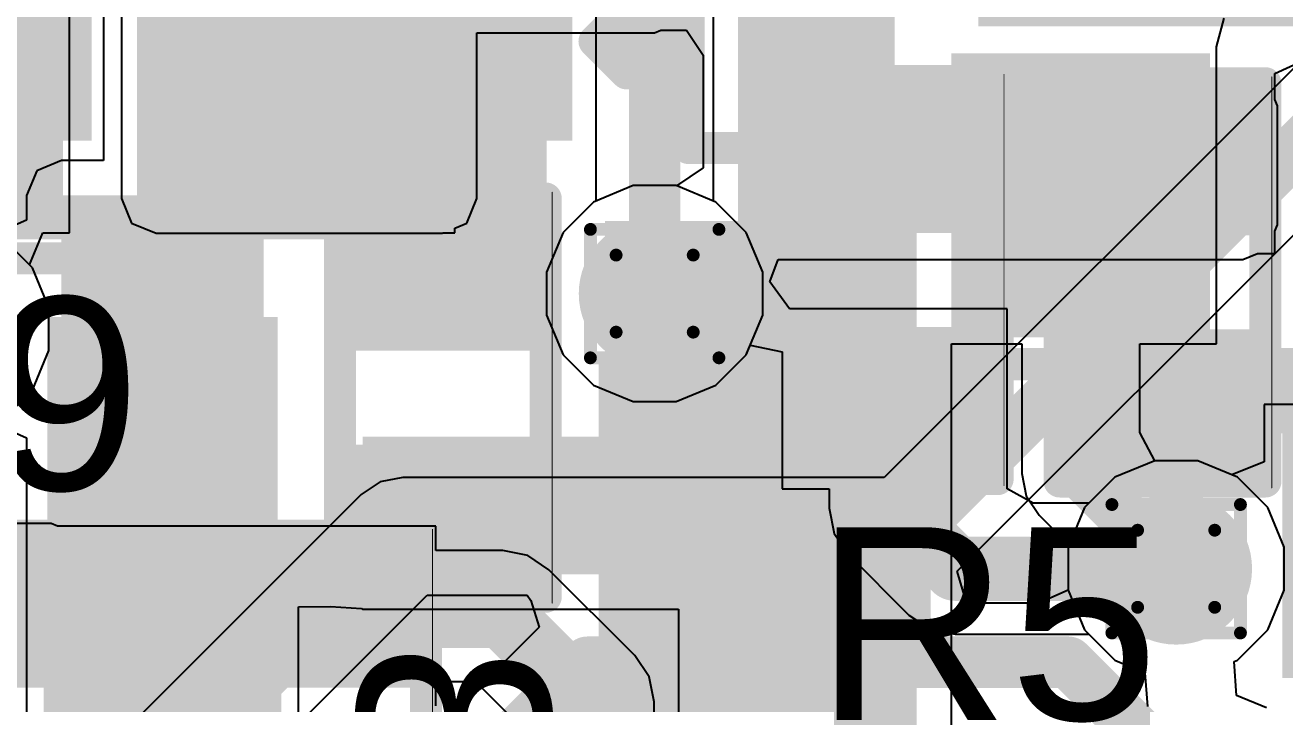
# Model space of a CAD drawing. Header units: inches. Extents: x -22 to 5433, y -13 to 5447.
# Drawn here: x -9.256 to -4.277, y 16.705 to 19.389 of the extents above; entities that cross this region are included whole.
import ezdxf

# ---------------------------------------------------------------- set-up
doc = ezdxf.new("R2010")
doc.units = ezdxf.units.IN
for name, color, linetype in [('Bottom Layer', 5, 'Continuous'), ('Bottom Overlay', 54, 'Continuous'), ('Bottom Paste', 16, 'Continuous'), ('Bottom Solder', 6, 'Continuous'), ('Drill Drawing', 1, 'Continuous'), ('Ground', 16, 'Continuous'), ('Power', 76, 'Continuous'), ('Top Layer', 1, 'Continuous'), ('Top Overlay', 2, 'Continuous'), ('Top Paste', 8, 'Continuous'), ('Top Solder', 216, 'Continuous'), ('Via Holes', 16, 'Continuous')]:
    doc.layers.add(name, color=color, linetype=linetype)
doc.styles.add('Arial', font='', dxfattribs={"height": 0.2})
doc.styles.get('Arial').set_extended_font_data('Arial')

msp = doc.modelspace()

# ---------------------------------------------------------------- hatches: boundary and pattern name
at = {"layer": 'Bottom Layer'}
for points in [[(-9.9144, 19.0343), (-9.0944, 19.0343), (-9.0944, 20.2563), (-9.9144, 20.2563)], [(-9.0944, 19.0343), (-9.9144, 19.0343), (-9.9144, 19.9543), (-9.0944, 19.9543)], [(-8.0144, 18.1575), (-7.1944, 18.1575), (-7.1944, 19.9543), (-8.0144, 19.9543)], [(-7.1944, 19.0343), (-8.0144, 19.0343), (-8.0144, 19.9543), (-7.1944, 19.9543)], [(-5.4934, 19.1763), (-4.6734, 19.1763), (-4.6734, 18.2563), (-5.4934, 18.2563)], [(-9.1125, 16.2398), (-8.3125, 16.2398), (-8.3125, 18.7163), (-9.1125, 18.7163)], [(-7.2869, 18.1575), (-7.9219, 18.1575), (-7.9219, 18.6147), (-7.2869, 18.6147)], [(-6.9632, 17.2808), (-5.8843, 17.2808), (-5.8843, 18.6147), (-6.9632, 18.6147)], [(-6.5358, 15.19), (-5.7319, 15.19), (-5.7319, 18.6147), (-6.5358, 18.6147)], [(-8.3125, 17.2808), (-9.1125, 17.2808), (-9.1125, 18.1808), (-8.3125, 18.1808)], [(-7.9219, 17.2177), (-5.7319, 17.2177), (-5.7319, 17.7621), (-7.9219, 17.7621)], [(-5.7319, 16.8621), (-6.5319, 16.8621), (-6.5319, 17.7621), (-5.7319, 17.7621)], [(-7.2869, 17.2177), (-7.9219, 17.2177), (-7.9219, 17.6749), (-7.2869, 17.6749)]]:
    msp.add_hatch(color=5, dxfattribs=at).paths.add_polyline_path(points)
h = msp.add_hatch(color=5, dxfattribs=at)
edge = h.paths.add_edge_path()
edge.add_arc((-6.7674, 18.3277), 0.3, 0, 360)
h = msp.add_hatch(color=5, dxfattribs=at)
edge = h.paths.add_edge_path()
edge.add_arc((-4.7061, 17.2395), 0.3, 0, 360)
at = {"layer": 'Bottom Overlay'}
for points in [[(-6.9887, 17.7949), (-5.8965, 17.7949), (-5.8965, 18.0997), (-6.9887, 18.0997)], [(-6.9887, 16.8043), (-6.5569, 16.8043), (-6.5569, 17.8203), (-6.9887, 17.8203)], [(-6.9887, 16.5249), (-5.8965, 16.5249), (-5.8965, 16.8297), (-6.9887, 16.8297)]]:
    msp.add_hatch(color=54, dxfattribs=at).paths.add_polyline_path(points)
at = {"layer": 'Bottom Paste'}
for points in [[(-9.0944, 19.0343), (-9.9144, 19.0343), (-9.9144, 19.9543), (-9.0944, 19.9543)], [(-7.1944, 19.0343), (-8.0144, 19.0343), (-8.0144, 19.9543), (-7.1944, 19.9543)], [(-5.4934, 19.1763), (-4.6734, 19.1763), (-4.6734, 18.2563), (-5.4934, 18.2563)], [(-7.2869, 18.1575), (-7.9219, 18.1575), (-7.9219, 18.6147), (-7.2869, 18.6147)], [(-8.3125, 17.2808), (-9.1125, 17.2808), (-9.1125, 18.1808), (-8.3125, 18.1808)], [(-5.7319, 16.8621), (-6.5319, 16.8621), (-6.5319, 17.7621), (-5.7319, 17.7621)], [(-7.2869, 17.2177), (-7.9219, 17.2177), (-7.9219, 17.6749), (-7.2869, 17.6749)]]:
    msp.add_hatch(color=16, dxfattribs=at).paths.add_polyline_path(points)
at = {"layer": 'Bottom Solder'}
for points in [[(-8.9928, 18.9327), (-10.016, 18.9327), (-10.016, 20.0559), (-8.9928, 20.0559)], [(-7.0928, 18.9327), (-8.116, 18.9327), (-8.116, 20.0559), (-7.0928, 20.0559)], [(-5.595, 19.2779), (-4.5718, 19.2779), (-4.5718, 18.1547), (-5.595, 18.1547)], [(-7.2319, 18.1025), (-7.9769, 18.1025), (-7.9769, 18.6697), (-7.2319, 18.6697)], [(-8.2575, 17.2258), (-9.1675, 17.2258), (-9.1675, 18.2358), (-8.2575, 18.2358)], [(-5.6769, 16.8071), (-6.5869, 16.8071), (-6.5869, 17.8171), (-5.6769, 17.8171)], [(-3.3769, 16.8071), (-4.2869, 16.8071), (-4.2869, 17.8171), (-3.3769, 17.8171)], [(-7.2319, 17.1627), (-7.9769, 17.1627), (-7.9769, 17.7299), (-7.2319, 17.7299)], [(-8.335, 16.1799), (-9.09, 16.1799), (-9.09, 16.7571), (-8.335, 16.7571)]]:
    msp.add_hatch(color=6, dxfattribs=at).paths.add_polyline_path(points)
at = {"layer": 'Ground'}
h = msp.add_hatch(color=16, dxfattribs=at)
edge = h.paths.add_edge_path()
edge.add_arc((-6.7674, 18.3277), 0.3, 0, 360)
h = msp.add_hatch(color=16, dxfattribs=at)
edge = h.paths.add_edge_path()
edge.add_arc((-4.7061, 17.2395), 0.3, 0, 360)
at = {"layer": 'Power'}
h = msp.add_hatch(color=76, dxfattribs=at)
edge = h.paths.add_edge_path()
edge.add_arc((-6.7674, 18.3277), 0.3, 0, 360)
h = msp.add_hatch(color=76, dxfattribs=at)
edge = h.paths.add_edge_path()
edge.add_arc((-4.7061, 17.2395), 0.3, 0, 360)
at = {"layer": 'Top Layer'}
for points in [[(-8.7377, 18.7036), (-7.6077, 18.7036), (-7.6077, 20.6172), (-8.7377, 20.6172)], [(-6.4384, 18.5999), (-5.8184, 18.5999), (-5.8184, 20.6172), (-6.4384, 20.6172)], [(-5.4884, 19.3849), (-3.9567, 19.3849), (-3.9567, 20.6172), (-5.4884, 20.6172)], [(-9.9699, 18.6949), (-9.9699, 19.5839), (-9.2079, 19.5839), (-9.2079, 18.6949)], [(-8.4459, 18.6949), (-8.4459, 19.5839), (-7.6839, 19.5839), (-7.6839, 18.6949)], [(-4.4425, 18.5999), (-4.4425, 19.0707), (-6.2558, 19.0707), (-6.2558, 18.5999)], [(-5.5009, 18.6229), (-6.1359, 18.6229), (-6.1359, 19.0801), (-5.5009, 19.0801)], [(-4.4425, 18.6135), (-5.0775, 18.6135), (-5.0775, 19.0707), (-4.4425, 19.0707)], [(-5.5009, 17.6831), (-6.1359, 17.6831), (-6.1359, 18.1403), (-5.5009, 18.1403)], [(-4.4425, 17.6737), (-5.0775, 17.6737), (-5.0775, 18.1309), (-4.4425, 18.1309)], [(-9.1534, 16.8241), (-9.1534, 17.2813), (-13.248, 17.2813), (-13.248, 16.8241)], [(-9.4092, 17.2813), (-8.7742, 17.2813), (-8.7742, 16.8241), (-9.4092, 16.8241)], [(-7.76, 16.8241), (-8.395, 16.8241), (-8.395, 17.2813), (-7.76, 17.2813)]]:
    msp.add_hatch(color=1, dxfattribs=at).paths.add_polyline_path(points)
h = msp.add_hatch(color=1, dxfattribs=at)
edge = h.paths.add_edge_path()
edge.add_arc((-6.7674, 18.3277), 0.3, 0, 360)
h = msp.add_hatch(color=1, dxfattribs=at)
edge = h.paths.add_edge_path()
edge.add_arc((-4.7061, 17.2395), 0.3, 0, 360)
at = {"layer": 'Top Paste'}
for points in [[(-9.9699, 18.6949), (-9.9699, 19.5839), (-9.2079, 19.5839), (-9.2079, 18.6949)], [(-8.4459, 18.6949), (-8.4459, 19.5839), (-7.6839, 19.5839), (-7.6839, 18.6949)], [(-5.5009, 18.6229), (-6.1359, 18.6229), (-6.1359, 19.0801), (-5.5009, 19.0801)], [(-4.4425, 18.6135), (-5.0775, 18.6135), (-5.0775, 19.0707), (-4.4425, 19.0707)], [(-5.5009, 17.6831), (-6.1359, 17.6831), (-6.1359, 18.1403), (-5.5009, 18.1403)], [(-4.4425, 17.6737), (-5.0775, 17.6737), (-5.0775, 18.1309), (-4.4425, 18.1309)], [(-9.4092, 17.2813), (-8.7742, 17.2813), (-8.7742, 16.8241), (-9.4092, 16.8241)], [(-7.76, 16.8241), (-8.395, 16.8241), (-8.395, 17.2813), (-7.76, 17.2813)]]:
    msp.add_hatch(color=8, dxfattribs=at).paths.add_polyline_path(points)
at = {"layer": 'Top Solder'}
for points in [[(-10.0715, 18.5933), (-10.0715, 19.6855), (-9.1063, 19.6855), (-9.1063, 18.5933)], [(-8.5475, 18.5933), (-8.5475, 19.6855), (-7.5823, 19.6855), (-7.5823, 18.5933)], [(-5.4459, 18.5679), (-6.1909, 18.5679), (-6.1909, 19.1351), (-5.4459, 19.1351)], [(-4.3875, 18.5585), (-5.1325, 18.5585), (-5.1325, 19.1257), (-4.3875, 19.1257)], [(-5.4459, 17.6281), (-6.1909, 17.6281), (-6.1909, 18.1953), (-5.4459, 18.1953)], [(-4.3875, 17.6187), (-5.1325, 17.6187), (-5.1325, 18.1859), (-4.3875, 18.1859)], [(-9.4642, 17.3363), (-8.7192, 17.3363), (-8.7192, 16.7691), (-9.4642, 16.7691)], [(-7.705, 16.7691), (-8.45, 16.7691), (-8.45, 17.3363), (-7.705, 17.3363)]]:
    msp.add_hatch(color=216, dxfattribs=at).paths.add_polyline_path(points)
at = {"layer": 'Via Holes'}
h = msp.add_hatch(color=7, dxfattribs=at)
edge = h.paths.add_edge_path()
edge.add_arc((-6.7674, 18.3277), 0.15, 0, 360)
h = msp.add_hatch(color=7, dxfattribs=at)
edge = h.paths.add_edge_path()
edge.add_arc((-4.7061, 17.2395), 0.15, 0, 360)

# ---------------------------------------------------------------- linework, layer by layer
at = {"layer": 'Bottom Layer'}
for p, q in [((-8.9456, 20.0968), (-8.9456, 18.8538)), ((-4.5464, 19.3033), (-4.516, 19.4177)), ((-4.5464, 18.1293), (-4.5464, 19.3033)), ((-4.5464, 19.3033), (-4.5464, 19.3033)), ((-9.1125, 18.8538), (-9.2097, 18.8135)), ((-8.9456, 18.8538), (-9.1125, 18.8538)), ((-9.2097, 18.8135), (-9.25, 18.7163)), ((-9.25, 18.7163), (-9.25, 18.6188)), ((-9.25, 18.6188), (-9.377, 18.5623)), ((-5.5945, 15.19), (-5.5945, 18.1293)), ((-5.5945, 18.1293), (-5.3165, 18.1293)), ((-5.3165, 18.1293), (-5.3165, 17.6168)), ((-4.8503, 17.7782), (-4.8503, 18.1293)), ((-4.8503, 18.1293), (-4.5464, 18.1293)), ((-3.6756, 17.8891), (-4.3589, 17.8891)), ((-4.3589, 17.8891), (-4.3589, 17.6621)), ((-9.377, 17.8135), (-9.25, 17.757)), ((-4.791, 17.6665), (-4.8503, 17.7782)), ((-9.25, 17.757), (-9.25, 16.2398)), ((-4.6211, 17.6665), (-4.791, 17.6665)), ((-4.4859, 17.6105), (-4.6211, 17.6665)), ((-4.3589, 17.6621), (-4.4859, 17.6105)), ((-5.3165, 17.6168), (-5.2988, 17.5276)), ((-5.2988, 17.5276), (-5.2482, 17.452)), ((-5.2482, 17.452), (-5.1294, 17.3332)), ((-5.1294, 17.3332), (-5.1331, 17.3244)), ((-5.1331, 17.3244), (-5.1331, 17.1545)), ((-5.1331, 17.1545), (-5.0681, 16.9976)), ((-8.175, 17.0886), (-8.0489, 17.0907)), ((-8.175, 16.2398), (-8.175, 17.0886)), ((-8.0489, 17.0907), (-7.9256, 17.0818)), ((-7.9256, 17.0818), (-7.9219, 17.0803)), ((-7.9219, 17.0803), (-6.6733, 17.0803)), ((-6.6733, 17.0803), (-6.6733, 16.6721)), ((-5.0681, 16.9976), (-4.948, 16.8775)), ((-4.948, 16.8775), (-4.8295, 16.8284)), ((-4.8295, 16.8284), (-4.8194, 16.6951))]:
    msp.add_line(p, q, dxfattribs=at)
for points in [[(-8.7125, 17.7308, 0.2032, 0.2032, 0), (-8.7125, 20.0968, 0.2032, 0.2032, 0)], [(-5.0834, 17.6168, 0.2032, 0.2032, 0), (-5.0834, 18.7163, 0.2032, 0.2032, 0)], [(-5.0834, 17.6168, 0.2032, 0.2032, 0), (-4.7061, 17.2395, 0.2032, 0.2032, 0)], [(-6.6651, 17.5525, 0.127, 0.127, 0), (-6.1339, 17.0212, 0.127, 0.127, 0)], [(-6.1339, 16.4761, 0.127, 0.127, 0), (-6.1339, 17.0212, 0.127, 0.127, 0)]]:
    msp.add_lwpolyline(points, format="xyseb", dxfattribs=at)
for points in [[(-5.1342, 18.7163, 0.1016, 0.1016, 1), (-5.0326, 18.7163, 0.1016, 0.1016, 1)], [(-8.7633, 17.7308, 0.1016, 0.1016, 1), (-8.6617, 17.7308, 0.1016, 0.1016, 1)], [(-5.1342, 17.6168, 0.1016, 0.1016, 1), (-5.0326, 17.6168, 0.1016, 0.1016, 1)], [(-5.1342, 17.6168, 0.1016, 0.1016, 1), (-5.0326, 17.6168, 0.1016, 0.1016, 1)], [(-6.6969, 17.5525, 0.0635, 0.0635, 1), (-6.6334, 17.5525, 0.0635, 0.0635, 1)], [(-4.7569, 17.2395, 0.1016, 0.1016, 1), (-4.6553, 17.2395, 0.1016, 0.1016, 1)], [(-6.1656, 17.0212, 0.0635, 0.0635, 1), (-6.1021, 17.0212, 0.0635, 0.0635, 1)], [(-6.1656, 17.0212, 0.0635, 0.0635, 1), (-6.1021, 17.0212, 0.0635, 0.0635, 1)]]:
    msp.add_lwpolyline(points, format="xyseb", close=True, dxfattribs=at)
at = {"layer": 'Bottom Overlay'}
for points in [[(-6.6328, 18.9035, 0.127, 0.127, 0), (-6.6328, 20.3005, 0.127, 0.127, 0)], [(-7.005, 19.3259, 0.127, 0.127, 0), (-6.878, 19.4529, 0.127, 0.127, 0)], [(-6.878, 19.1989, 0.127, 0.127, 0), (-6.878, 19.4529, 0.127, 0.127, 0)], [(-7.005, 19.3259, 0.127, 0.127, 0), (-6.878, 19.1989, 0.127, 0.127, 0)], [(-6.6328, 18.9035, 0.127, 0.127, 0), (-5.6422, 18.9035, 0.127, 0.127, 0)], [(-4.5246, 18.9035, 0.127, 0.127, 0), (-3.534, 18.9035, 0.127, 0.127, 0)], [(-8.0108, 18.7036, 0.127, 0.127, 0), (-7.198, 18.7036, 0.127, 0.127, 0)], [(-8.0108, 17.1288, 0.127, 0.127, 0), (-8.0108, 18.7036, 0.127, 0.127, 0)], [(-7.198, 17.1288, 0.127, 0.127, 0), (-7.198, 18.7036, 0.127, 0.127, 0)], [(-7.1726, 17.1034, 0.00323, 0.00323, 0), (-7.1726, 18.729, 0.00323, 0.00323, 0)], [(-10.7769, 18.4674, 0.127, 0.127, 0), (-8.9227, 18.4674, 0.127, 0.127, 0)], [(-8.9227, 18.2896, 0.127, 0.127, 0), (-8.9227, 18.4674, 0.127, 0.127, 0)], [(-5.8963, 18.0487, 0.127, 0.127, 0), (-4.0421, 18.0487, 0.127, 0.127, 0)], [(-8.9227, 16.9942, 0.127, 0.127, 0), (-8.9227, 17.172, 0.127, 0.127, 0)], [(-8.0108, 17.1288, 0.127, 0.127, 0), (-7.198, 17.1288, 0.127, 0.127, 0)], [(-10.7769, 16.9942, 0.127, 0.127, 0), (-8.9227, 16.9942, 0.127, 0.127, 0)], [(-9.1189, 16.278, 0.127, 0.127, 0), (-9.1189, 16.786, 0.127, 0.127, 0)], [(-9.1189, 16.786, 0.127, 0.127, 0), (-8.3061, 16.786, 0.127, 0.127, 0)], [(-8.3061, 16.278, 0.127, 0.127, 0), (-8.3061, 16.786, 0.127, 0.127, 0)]]:
    msp.add_lwpolyline(points, format="xyseb", dxfattribs=at)
for points in [[(-6.9098, 19.4529, 0.0635, 0.0635, 1), (-6.8463, 19.4529, 0.0635, 0.0635, 1)], [(-6.9098, 19.4529, 0.0635, 0.0635, 1), (-6.8463, 19.4529, 0.0635, 0.0635, 1)], [(-7.0368, 19.3259, 0.0635, 0.0635, 1), (-6.9733, 19.3259, 0.0635, 0.0635, 1)], [(-7.0368, 19.3259, 0.0635, 0.0635, 1), (-6.9733, 19.3259, 0.0635, 0.0635, 1)], [(-6.9098, 19.1989, 0.0635, 0.0635, 1), (-6.8463, 19.1989, 0.0635, 0.0635, 1)], [(-6.9098, 19.1989, 0.0635, 0.0635, 1), (-6.8463, 19.1989, 0.0635, 0.0635, 1)], [(-6.6646, 18.9035, 0.0635, 0.0635, 1), (-6.6011, 18.9035, 0.0635, 0.0635, 1)], [(-6.6646, 18.9035, 0.0635, 0.0635, 1), (-6.6011, 18.9035, 0.0635, 0.0635, 1)], [(-5.674, 18.9035, 0.0635, 0.0635, 1), (-5.6105, 18.9035, 0.0635, 0.0635, 1)], [(-4.5564, 18.9035, 0.0635, 0.0635, 1), (-4.4929, 18.9035, 0.0635, 0.0635, 1)], [(-8.0426, 18.7036, 0.0635, 0.0635, 1), (-7.9791, 18.7036, 0.0635, 0.0635, 1)], [(-8.0426, 18.7036, 0.0635, 0.0635, 1), (-7.9791, 18.7036, 0.0635, 0.0635, 1)], [(-7.2298, 18.7036, 0.0635, 0.0635, 1), (-7.1663, 18.7036, 0.0635, 0.0635, 1)], [(-7.2298, 18.7036, 0.0635, 0.0635, 1), (-7.1663, 18.7036, 0.0635, 0.0635, 1)], [(-7.1734, 18.729, 0.00161, 0.00161, 1), (-7.1718, 18.729, 0.00161, 0.00161, 1)], [(-8.9544, 18.4674, 0.0635, 0.0635, 1), (-8.8909, 18.4674, 0.0635, 0.0635, 1)], [(-8.9544, 18.4674, 0.0635, 0.0635, 1), (-8.8909, 18.4674, 0.0635, 0.0635, 1)], [(-8.9544, 18.2896, 0.0635, 0.0635, 1), (-8.8909, 18.2896, 0.0635, 0.0635, 1)], [(-5.9281, 18.0487, 0.0635, 0.0635, 1), (-5.8646, 18.0487, 0.0635, 0.0635, 1)], [(-8.9544, 17.172, 0.0635, 0.0635, 1), (-8.8909, 17.172, 0.0635, 0.0635, 1)], [(-8.0426, 17.1288, 0.0635, 0.0635, 1), (-7.9791, 17.1288, 0.0635, 0.0635, 1)], [(-8.0426, 17.1288, 0.0635, 0.0635, 1), (-7.9791, 17.1288, 0.0635, 0.0635, 1)], [(-7.2298, 17.1288, 0.0635, 0.0635, 1), (-7.1663, 17.1288, 0.0635, 0.0635, 1)], [(-7.2298, 17.1288, 0.0635, 0.0635, 1), (-7.1663, 17.1288, 0.0635, 0.0635, 1)], [(-7.1734, 17.1034, 0.00161, 0.00161, 1), (-7.1718, 17.1034, 0.00161, 0.00161, 1)], [(-8.9544, 16.9942, 0.0635, 0.0635, 1), (-8.8909, 16.9942, 0.0635, 0.0635, 1)], [(-8.9544, 16.9942, 0.0635, 0.0635, 1), (-8.8909, 16.9942, 0.0635, 0.0635, 1)], [(-9.1506, 16.786, 0.0635, 0.0635, 1), (-9.0871, 16.786, 0.0635, 0.0635, 1)], [(-9.1506, 16.786, 0.0635, 0.0635, 1), (-9.0871, 16.786, 0.0635, 0.0635, 1)], [(-8.3378, 16.786, 0.0635, 0.0635, 1), (-8.2743, 16.786, 0.0635, 0.0635, 1)], [(-8.3378, 16.786, 0.0635, 0.0635, 1), (-8.2743, 16.786, 0.0635, 0.0635, 1)]]:
    msp.add_lwpolyline(points, format="xyseb", close=True, dxfattribs=at)
at = {"layer": 'Drill Drawing'}
for points in [[(-7.0214, 18.5817, 0.0508, 0.0508, 0), (-6.5134, 18.5817, 0.0508, 0.0508, 0)], [(-7.0214, 18.0737, 0.0508, 0.0508, 0), (-7.0214, 18.5817, 0.0508, 0.0508, 0)], [(-6.5134, 18.0737, 0.0508, 0.0508, 0), (-6.5134, 18.5817, 0.0508, 0.0508, 0)], [(-6.9198, 18.4801, 0.0508, 0.0508, 0), (-6.615, 18.4801, 0.0508, 0.0508, 0)], [(-6.9198, 18.1753, 0.0508, 0.0508, 0), (-6.9198, 18.4801, 0.0508, 0.0508, 0)], [(-6.615, 18.1753, 0.0508, 0.0508, 0), (-6.615, 18.4801, 0.0508, 0.0508, 0)], [(-6.9198, 18.1753, 0.0508, 0.0508, 0), (-6.615, 18.1753, 0.0508, 0.0508, 0)], [(-7.0214, 18.0737, 0.0508, 0.0508, 0), (-6.5134, 18.0737, 0.0508, 0.0508, 0)], [(-4.9601, 17.4935, 0.0508, 0.0508, 0), (-4.4521, 17.4935, 0.0508, 0.0508, 0)], [(-4.9601, 16.9855, 0.0508, 0.0508, 0), (-4.9601, 17.4935, 0.0508, 0.0508, 0)], [(-4.4521, 16.9855, 0.0508, 0.0508, 0), (-4.4521, 17.4935, 0.0508, 0.0508, 0)], [(-4.8585, 17.3919, 0.0508, 0.0508, 0), (-4.5537, 17.3919, 0.0508, 0.0508, 0)], [(-4.8585, 17.0871, 0.0508, 0.0508, 0), (-4.8585, 17.3919, 0.0508, 0.0508, 0)], [(-4.5537, 17.0871, 0.0508, 0.0508, 0), (-4.5537, 17.3919, 0.0508, 0.0508, 0)], [(-4.8585, 17.0871, 0.0508, 0.0508, 0), (-4.5537, 17.0871, 0.0508, 0.0508, 0)], [(-4.9601, 16.9855, 0.0508, 0.0508, 0), (-4.4521, 16.9855, 0.0508, 0.0508, 0)]]:
    msp.add_lwpolyline(points, format="xyseb", dxfattribs=at)
for points in [[(-7.0341, 18.5817, 0.0254, 0.0254, 1), (-7.0087, 18.5817, 0.0254, 0.0254, 1)], [(-7.0341, 18.5817, 0.0254, 0.0254, 1), (-7.0087, 18.5817, 0.0254, 0.0254, 1)], [(-6.5261, 18.5817, 0.0254, 0.0254, 1), (-6.5007, 18.5817, 0.0254, 0.0254, 1)], [(-6.5261, 18.5817, 0.0254, 0.0254, 1), (-6.5007, 18.5817, 0.0254, 0.0254, 1)], [(-6.9325, 18.4801, 0.0254, 0.0254, 1), (-6.9071, 18.4801, 0.0254, 0.0254, 1)], [(-6.9325, 18.4801, 0.0254, 0.0254, 1), (-6.9071, 18.4801, 0.0254, 0.0254, 1)], [(-6.6277, 18.4801, 0.0254, 0.0254, 1), (-6.6023, 18.4801, 0.0254, 0.0254, 1)], [(-6.6277, 18.4801, 0.0254, 0.0254, 1), (-6.6023, 18.4801, 0.0254, 0.0254, 1)], [(-6.9325, 18.1753, 0.0254, 0.0254, 1), (-6.9071, 18.1753, 0.0254, 0.0254, 1)], [(-6.9325, 18.1753, 0.0254, 0.0254, 1), (-6.9071, 18.1753, 0.0254, 0.0254, 1)], [(-6.6277, 18.1753, 0.0254, 0.0254, 1), (-6.6023, 18.1753, 0.0254, 0.0254, 1)], [(-6.6277, 18.1753, 0.0254, 0.0254, 1), (-6.6023, 18.1753, 0.0254, 0.0254, 1)], [(-7.0341, 18.0737, 0.0254, 0.0254, 1), (-7.0087, 18.0737, 0.0254, 0.0254, 1)], [(-7.0341, 18.0737, 0.0254, 0.0254, 1), (-7.0087, 18.0737, 0.0254, 0.0254, 1)], [(-6.5261, 18.0737, 0.0254, 0.0254, 1), (-6.5007, 18.0737, 0.0254, 0.0254, 1)], [(-6.5261, 18.0737, 0.0254, 0.0254, 1), (-6.5007, 18.0737, 0.0254, 0.0254, 1)], [(-4.9728, 17.4935, 0.0254, 0.0254, 1), (-4.9474, 17.4935, 0.0254, 0.0254, 1)], [(-4.9728, 17.4935, 0.0254, 0.0254, 1), (-4.9474, 17.4935, 0.0254, 0.0254, 1)], [(-4.4648, 17.4935, 0.0254, 0.0254, 1), (-4.4394, 17.4935, 0.0254, 0.0254, 1)], [(-4.4648, 17.4935, 0.0254, 0.0254, 1), (-4.4394, 17.4935, 0.0254, 0.0254, 1)], [(-4.8712, 17.3919, 0.0254, 0.0254, 1), (-4.8458, 17.3919, 0.0254, 0.0254, 1)], [(-4.8712, 17.3919, 0.0254, 0.0254, 1), (-4.8458, 17.3919, 0.0254, 0.0254, 1)], [(-4.5664, 17.3919, 0.0254, 0.0254, 1), (-4.541, 17.3919, 0.0254, 0.0254, 1)], [(-4.5664, 17.3919, 0.0254, 0.0254, 1), (-4.541, 17.3919, 0.0254, 0.0254, 1)], [(-4.8712, 17.0871, 0.0254, 0.0254, 1), (-4.8458, 17.0871, 0.0254, 0.0254, 1)], [(-4.8712, 17.0871, 0.0254, 0.0254, 1), (-4.8458, 17.0871, 0.0254, 0.0254, 1)], [(-4.5664, 17.0871, 0.0254, 0.0254, 1), (-4.541, 17.0871, 0.0254, 0.0254, 1)], [(-4.5664, 17.0871, 0.0254, 0.0254, 1), (-4.541, 17.0871, 0.0254, 0.0254, 1)], [(-4.9728, 16.9855, 0.0254, 0.0254, 1), (-4.9474, 16.9855, 0.0254, 0.0254, 1)], [(-4.9728, 16.9855, 0.0254, 0.0254, 1), (-4.9474, 16.9855, 0.0254, 0.0254, 1)], [(-4.4648, 16.9855, 0.0254, 0.0254, 1), (-4.4394, 16.9855, 0.0254, 0.0254, 1)], [(-4.4648, 16.9855, 0.0254, 0.0254, 1), (-4.4394, 16.9855, 0.0254, 0.0254, 1)]]:
    msp.add_lwpolyline(points, format="xyseb", close=True, dxfattribs=at)
at = {"layer": 'Ground'}
for p, q in [((-7.0005, 23.316), (-7.0005, 18.6933)), ((-6.5344, 18.6933), (-6.5344, 23.1469)), ((-3.6825, 19.7793), (-5.8607, 17.601)), ((-5.5723, 17.2302), (-3.4211, 19.3814)), ((-7.0093, 18.6897), (-7.1294, 18.5696)), ((-7.0005, 18.6933), (-7.0093, 18.6897)), ((-6.5256, 18.6897), (-6.5344, 18.6933)), ((-6.4054, 18.5696), (-6.5256, 18.6897)), ((-9.2269, 18.4297), (-9.347, 18.5499)), ((-7.1294, 18.5696), (-7.1944, 18.4126)), ((-6.3404, 18.4126), (-6.4054, 18.5696)), ((-9.1619, 18.2728), (-9.2269, 18.4297)), ((-7.1944, 18.4126), (-7.1944, 18.2427)), ((-6.3404, 18.2427), (-6.3404, 18.4126)), ((-9.1619, 18.1029), (-9.1619, 18.2728)), ((-7.1944, 18.2427), (-7.1294, 18.0858)), ((-6.4054, 18.0858), (-6.3404, 18.2427)), ((-9.2269, 17.946), (-9.1619, 18.1029)), ((-7.1294, 18.0858), (-7.0093, 17.9657)), ((-6.5256, 17.9657), (-6.4054, 18.0858)), ((-9.347, 17.8259), (-9.2269, 17.946)), ((-7.0093, 17.9657), (-6.8524, 17.9007)), ((-6.6825, 17.9007), (-6.5256, 17.9657)), ((-6.8524, 17.9007), (-6.6825, 17.9007)), ((-4.791, 17.6665), (-4.948, 17.6015)), ((-4.6211, 17.6665), (-4.791, 17.6665)), ((-4.4642, 17.6015), (-4.6211, 17.6665)), ((-7.8524, 17.5833), (-7.928, 17.5328)), ((-7.7632, 17.601), (-7.8524, 17.5833)), ((-5.8607, 17.601), (-7.7632, 17.601)), ((-4.948, 17.6015), (-5.0681, 17.4813)), ((-4.3441, 17.4813), (-4.4642, 17.6015)), ((-7.928, 17.5328), (-9.877, 15.5838)), ((-5.0681, 17.4813), (-5.1331, 17.3244)), ((-4.2791, 17.3244), (-4.3441, 17.4813)), ((-5.1331, 17.3244), (-5.1331, 17.1545)), ((-4.2791, 17.1545), (-4.2791, 17.3244)), ((-5.5403, 17.1237), (-5.5723, 17.2302)), ((-9.5474, 15.2542), (-7.6667, 17.1349)), ((-7.6667, 17.1349), (-7.2718, 17.1349)), ((-7.2718, 17.1349), (-7.2565, 17.1144)), ((-5.1331, 17.1545), (-5.2493, 17.1032)), ((-4.3441, 16.9976), (-4.2791, 17.1545)), ((-7.2565, 17.1144), (-7.2245, 17.0079)), ((-5.5251, 17.1032), (-5.5403, 17.1237)), ((-5.2493, 17.1032), (-5.5251, 17.1032)), ((-7.2245, 17.0079), (-9.0198, 15.2126)), ((-4.4642, 16.8775), (-4.3441, 16.9976)), ((-4.4772, 16.8721), (-4.4642, 16.8775)), ((-4.4671, 16.7388), (-4.4772, 16.8721)), ((-4.3486, 16.6898), (-4.4671, 16.7388))]:
    msp.add_line(p, q, dxfattribs=at)
for points in [[(-6.7674, 18.693, 0.2032, 0.2032, 0), (-6.7674, 23.4125, 0.2032, 0.2032, 0)], [(-5.7642, 17.368, 0.2032, 0.2032, 0), (-3.5177, 19.6145, 0.2032, 0.2032, 0)], [(-6.7674, 18.3277, 0.2032, 0.2032, 0), (-6.7674, 18.693, 0.2032, 0.2032, 0)], [(-9.9707, 15.1604, 0.2032, 0.2032, 0), (-7.7632, 17.368, 0.2032, 0.2032, 0)], [(-7.7632, 17.368, 0.2032, 0.2032, 0), (-5.7642, 17.368, 0.2032, 0.2032, 0)], [(-8.855, 15.0478, 0.2032, 0.2032, 0), (-7.0326, 16.8701, 0.2032, 0.2032, 0)], [(-7.0326, 16.8701, 0.2032, 0.2032, 0), (-5.1328, 16.8701, 0.2032, 0.2032, 0)], [(-5.1328, 16.8701, 0.2032, 0.2032, 0), (-4.5905, 16.3278, 0.2032, 0.2032, 0)]]:
    msp.add_lwpolyline(points, format="xyseb", dxfattribs=at)
for points in [[(-6.8182, 18.693, 0.1016, 0.1016, 1), (-6.7166, 18.693, 0.1016, 0.1016, 1)], [(-6.8182, 18.693, 0.1016, 0.1016, 1), (-6.7166, 18.693, 0.1016, 0.1016, 1)], [(-6.8182, 18.3277, 0.1016, 0.1016, 1), (-6.7166, 18.3277, 0.1016, 0.1016, 1)], [(-7.814, 17.368, 0.1016, 0.1016, 1), (-7.7124, 17.368, 0.1016, 0.1016, 1)], [(-7.814, 17.368, 0.1016, 0.1016, 1), (-7.7124, 17.368, 0.1016, 0.1016, 1)], [(-5.815, 17.368, 0.1016, 0.1016, 1), (-5.7134, 17.368, 0.1016, 0.1016, 1)], [(-5.815, 17.368, 0.1016, 0.1016, 1), (-5.7134, 17.368, 0.1016, 0.1016, 1)], [(-7.0834, 16.8701, 0.1016, 0.1016, 1), (-6.9818, 16.8701, 0.1016, 0.1016, 1)], [(-7.0834, 16.8701, 0.1016, 0.1016, 1), (-6.9818, 16.8701, 0.1016, 0.1016, 1)], [(-5.1836, 16.8701, 0.1016, 0.1016, 1), (-5.082, 16.8701, 0.1016, 0.1016, 1)], [(-5.1836, 16.8701, 0.1016, 0.1016, 1), (-5.082, 16.8701, 0.1016, 0.1016, 1)]]:
    msp.add_lwpolyline(points, format="xyseb", close=True, dxfattribs=at)
at = {"layer": 'Power'}
for p, q in [((-6.8524, 18.7547), (-7.0093, 18.6897)), ((-6.6825, 18.7547), (-6.8524, 18.7547)), ((-6.5256, 18.6897), (-6.6825, 18.7547)), ((-7.0093, 18.6897), (-7.1294, 18.5696)), ((-6.4054, 18.5696), (-6.5256, 18.6897)), ((-7.1294, 18.5696), (-7.1944, 18.4126)), ((-6.3404, 18.4126), (-6.4054, 18.5696)), ((-7.1944, 18.4126), (-7.1944, 18.2427)), ((-6.3404, 18.2427), (-6.3404, 18.4126)), ((-7.1944, 18.2427), (-7.1294, 18.0858)), ((-6.4054, 18.0858), (-6.3404, 18.2427)), ((-7.1294, 18.0858), (-7.0093, 17.9657)), ((-6.5256, 17.9657), (-6.4054, 18.0858)), ((-7.0093, 17.9657), (-6.8524, 17.9007)), ((-6.6825, 17.9007), (-6.5256, 17.9657)), ((-6.8524, 17.9007), (-6.6825, 17.9007)), ((-4.791, 17.6665), (-4.948, 17.6015)), ((-4.6211, 17.6665), (-4.791, 17.6665)), ((-4.4642, 17.6015), (-4.6211, 17.6665)), ((-4.948, 17.6015), (-5.0681, 17.4813)), ((-4.3441, 17.4813), (-4.4642, 17.6015)), ((-5.0681, 17.4813), (-5.1331, 17.3244)), ((-4.2791, 17.3244), (-4.3441, 17.4813)), ((-5.1331, 17.3244), (-5.1331, 17.1545)), ((-4.2791, 17.1545), (-4.2791, 17.3244)), ((-5.1331, 17.1545), (-5.0681, 16.9976)), ((-4.3441, 16.9976), (-4.2791, 17.1545)), ((-5.0681, 16.9976), (-4.948, 16.8775)), ((-4.4642, 16.8775), (-4.3441, 16.9976)), ((-4.948, 16.8775), (-4.8295, 16.8284)), ((-4.8295, 16.8284), (-4.8194, 16.6951)), ((-4.4772, 16.8721), (-4.4642, 16.8775)), ((-4.4671, 16.7388), (-4.4772, 16.8721)), ((-4.3486, 16.6898), (-4.4671, 16.7388))]:
    msp.add_line(p, q, dxfattribs=at)
at = {"layer": 'Top Layer'}
for p, q in [((-9.0809, 18.5679), (-9.0809, 19.7109)), ((-8.8752, 19.4972), (-8.8752, 18.7036)), ((-6.7684, 19.3597), (-6.7432, 19.3702)), ((-6.7432, 19.3702), (-6.6414, 19.3702)), ((-6.6414, 19.3702), (-6.5759, 19.2704)), ((-7.4702, 18.7036), (-7.4702, 19.3597)), ((-7.4702, 19.3597), (-6.7684, 19.3597)), ((-6.5759, 19.2704), (-6.5759, 18.8248)), ((-4.3155, 19.1977), (-4.2091, 19.2474)), ((-4.3155, 19.096), (-4.3155, 19.1977)), ((-4.305, 19.0707), (-4.3155, 19.096)), ((-4.305, 18.5999), (-4.305, 19.0707)), ((-6.5759, 18.8248), (-6.6815, 18.7543)), ((-6.8524, 18.7547), (-7.0093, 18.6897)), ((-6.6825, 18.7547), (-6.8524, 18.7547)), ((-6.6815, 18.7543), (-6.6825, 18.7547)), ((-8.8752, 18.7036), (-8.8349, 18.6064)), ((-7.5105, 18.6064), (-7.4702, 18.7036)), ((-7.0093, 18.6897), (-7.1294, 18.5696)), ((-8.8349, 18.6064), (-8.7377, 18.5662)), ((-7.5569, 18.5872), (-7.5105, 18.6064)), ((-7.5569, 18.5679), (-7.5569, 18.5872)), ((-4.3155, 18.5746), (-4.305, 18.5999)), ((-4.3155, 18.4865), (-4.3155, 18.5746)), ((-9.2381, 18.4409), (-9.1855, 18.5679)), ((-9.1855, 18.5679), (-9.0809, 18.5679)), ((-8.7377, 18.5662), (-7.6077, 18.5662)), ((-7.6077, 18.5662), (-7.6034, 18.5679)), ((-7.6034, 18.5679), (-7.5569, 18.5679)), ((-7.1294, 18.5696), (-7.1944, 18.4126)), ((-4.4425, 18.4624), (-4.3844, 18.4865)), ((-4.3844, 18.4865), (-4.3155, 18.4865)), ((-9.2269, 18.4297), (-9.2381, 18.4409)), ((-9.1619, 18.2728), (-9.2269, 18.4297)), ((-6.3126, 18.3737), (-6.2791, 18.4624)), ((-6.2791, 18.4624), (-4.4425, 18.4624)), ((-7.1944, 18.4126), (-7.1944, 18.2427)), ((-6.2341, 18.2673), (-6.3126, 18.3737)), ((-9.1619, 18.1029), (-9.1619, 18.2728)), ((-7.1944, 18.2427), (-7.1294, 18.0858)), ((-5.3739, 18.2673), (-6.2341, 18.2673)), ((-5.3739, 17.5561), (-5.3739, 18.2673)), ((-6.4054, 18.0858), (-6.3899, 18.1232)), ((-6.3899, 18.1232), (-6.2629, 18.098)), ((-9.2269, 17.946), (-9.1619, 18.1029)), ((-7.1294, 18.0858), (-7.0093, 17.9657)), ((-6.5256, 17.9657), (-6.4054, 18.0858)), ((-6.2629, 18.098), (-6.2629, 17.5561)), ((-9.347, 17.8259), (-9.2269, 17.946)), ((-7.0093, 17.9657), (-6.8524, 17.9007)), ((-6.6825, 17.9007), (-6.5256, 17.9657)), ((-6.8524, 17.9007), (-6.6825, 17.9007)), ((-4.791, 17.6665), (-4.948, 17.6015)), ((-4.6211, 17.6665), (-4.791, 17.6665)), ((-4.4642, 17.6015), (-4.6211, 17.6665)), ((-4.948, 17.6015), (-5.051, 17.4985)), ((-4.3441, 17.4813), (-4.4642, 17.6015)), ((-6.2629, 17.5561), (-6.0774, 17.5561)), ((-6.0774, 17.5561), (-6.0774, 17.4785)), ((-5.2708, 17.4985), (-5.3739, 17.5561)), ((-6.0774, 17.4785), (-6.0577, 17.3794)), ((-5.051, 17.4985), (-5.2708, 17.4985)), ((-4.2791, 17.3244), (-4.3441, 17.4813)), ((-9.1534, 17.4188), (-12.8144, 17.4188)), ((-9.1282, 17.4083), (-9.1534, 17.4188)), ((-8.649, 17.4083), (-9.1282, 17.4083)), ((-8.6472, 17.4083), (-8.649, 17.4083)), ((-8.522, 17.4083), (-8.6472, 17.4083)), ((-8.5202, 17.4083), (-8.522, 17.4083)), ((-7.633, 17.4083), (-8.5202, 17.4083)), ((-7.633, 17.3117), (-7.633, 17.4083)), ((-6.0577, 17.3794), (-6.0016, 17.2954)), ((-7.3682, 17.3117), (-7.633, 17.3117)), ((-7.2691, 17.292), (-7.3682, 17.3117)), ((-7.1851, 17.2358), (-7.2691, 17.292)), ((-6.0016, 17.2954), (-5.7626, 17.0564)), ((-4.2791, 17.1545), (-4.2791, 17.3244)), ((-6.8459, 16.8966), (-7.1851, 17.2358)), ((-4.3441, 16.9976), (-4.2791, 17.1545)), ((-5.7626, 17.0564), (-5.6785, 17.0002)), ((-5.6785, 17.0002), (-5.5794, 16.9805)), ((-5.5794, 16.9805), (-5.051, 16.9805)), ((-5.051, 16.9805), (-4.948, 16.8775)), ((-4.4642, 16.8775), (-4.3441, 16.9976)), ((-6.7898, 16.8126), (-6.8459, 16.8966)), ((-4.948, 16.8775), (-4.8295, 16.8284)), ((-4.8295, 16.8284), (-4.8194, 16.6951)), ((-4.4772, 16.8721), (-4.4642, 16.8775)), ((-4.4671, 16.7388), (-4.4772, 16.8721)), ((-7.633, 16.6971), (-7.633, 16.7937)), ((-7.633, 16.7937), (-7.4755, 16.7937)), ((-7.4755, 16.7937), (-7.288, 16.6062)), ((-6.77, 16.7135), (-6.7898, 16.8126)), ((-4.3486, 16.6898), (-4.4671, 16.7388)), ((-6.77, 16.5747), (-6.77, 16.7135))]:
    msp.add_line(p, q, dxfattribs=at)
for points in [[(-5.8184, 17.4785, 0.254, 0.254, 0), (-5.8184, 17.9117, 0.254, 0.254, 0)], [(-4.76, 17.9023, 0.254, 0.254, 0), (-4.1473, 17.9023, 0.254, 0.254, 0)], [(-5.8184, 17.4785, 0.254, 0.254, 0), (-5.5794, 17.2395, 0.254, 0.254, 0)], [(-5.5794, 17.2395, 0.254, 0.254, 0), (-4.7061, 17.2395, 0.254, 0.254, 0)], [(-8.0775, 17.0527, 0.254, 0.254, 0), (-7.3682, 17.0527, 0.254, 0.254, 0)], [(-7.3682, 17.0527, 0.254, 0.254, 0), (-7.029, 16.7135, 0.254, 0.254, 0)], [(-7.029, 16.2586, 0.254, 0.254, 0), (-7.029, 16.7135, 0.254, 0.254, 0)]]:
    msp.add_lwpolyline(points, format="xyseb", dxfattribs=at)
for points in [[(-5.8819, 17.9117, 0.127, 0.127, 1), (-5.7549, 17.9117, 0.127, 0.127, 1)], [(-4.8235, 17.9023, 0.127, 0.127, 1), (-4.6965, 17.9023, 0.127, 0.127, 1)], [(-5.8819, 17.4785, 0.127, 0.127, 1), (-5.7549, 17.4785, 0.127, 0.127, 1)], [(-5.8819, 17.4785, 0.127, 0.127, 1), (-5.7549, 17.4785, 0.127, 0.127, 1)], [(-5.6429, 17.2395, 0.127, 0.127, 1), (-5.5159, 17.2395, 0.127, 0.127, 1)], [(-5.6429, 17.2395, 0.127, 0.127, 1), (-5.5159, 17.2395, 0.127, 0.127, 1)], [(-4.7696, 17.2395, 0.127, 0.127, 1), (-4.6426, 17.2395, 0.127, 0.127, 1)], [(-8.141, 17.0527, 0.127, 0.127, 1), (-8.014, 17.0527, 0.127, 0.127, 1)], [(-7.4317, 17.0527, 0.127, 0.127, 1), (-7.3047, 17.0527, 0.127, 0.127, 1)], [(-7.4317, 17.0527, 0.127, 0.127, 1), (-7.3047, 17.0527, 0.127, 0.127, 1)], [(-7.0925, 16.7135, 0.127, 0.127, 1), (-6.9655, 16.7135, 0.127, 0.127, 1)], [(-7.0925, 16.7135, 0.127, 0.127, 1), (-6.9655, 16.7135, 0.127, 0.127, 1)]]:
    msp.add_lwpolyline(points, format="xyseb", close=True, dxfattribs=at)
at = {"layer": 'Top Overlay'}
for points in [[(-7.6077, 18.606, 0.127, 0.127, 0), (-7.6077, 19.6728, 0.127, 0.127, 0)], [(-6.2248, 19.169, 0.127, 0.127, 0), (-5.412, 19.169, 0.127, 0.127, 0)], [(-6.2248, 17.5942, 0.127, 0.127, 0), (-6.2248, 19.169, 0.127, 0.127, 0)], [(-5.412, 17.5942, 0.127, 0.127, 0), (-5.412, 19.169, 0.127, 0.127, 0)], [(-5.1664, 19.1596, 0.127, 0.127, 0), (-4.3536, 19.1596, 0.127, 0.127, 0)], [(-5.1664, 17.5848, 0.127, 0.127, 0), (-5.1664, 19.1596, 0.127, 0.127, 0)], [(-4.3536, 17.5848, 0.127, 0.127, 0), (-4.3536, 19.1596, 0.127, 0.127, 0)], [(-5.3866, 17.5688, 0.00323, 0.00323, 0), (-5.3866, 19.1944, 0.00323, 0.00323, 0)], [(-4.3282, 17.5594, 0.00323, 0.00323, 0), (-4.3282, 19.185, 0.00323, 0.00323, 0)], [(-10.0461, 18.606, 0.127, 0.127, 0), (-7.6077, 18.606, 0.127, 0.127, 0)], [(-6.2248, 17.5942, 0.127, 0.127, 0), (-5.412, 17.5942, 0.127, 0.127, 0)], [(-5.1664, 17.5848, 0.127, 0.127, 0), (-4.3536, 17.5848, 0.127, 0.127, 0)], [(-9.4981, 17.3702, 0.127, 0.127, 0), (-8.6853, 17.3702, 0.127, 0.127, 0)], [(-8.6853, 15.7954, 0.127, 0.127, 0), (-8.6853, 17.3702, 0.127, 0.127, 0)], [(-8.4839, 15.7954, 0.127, 0.127, 0), (-8.4839, 17.3702, 0.127, 0.127, 0)], [(-8.4839, 17.3702, 0.127, 0.127, 0), (-7.6711, 17.3702, 0.127, 0.127, 0)], [(-7.6711, 15.7954, 0.127, 0.127, 0), (-7.6711, 17.3702, 0.127, 0.127, 0)], [(-7.6457, 15.77, 0.00323, 0.00323, 0), (-7.6457, 17.3956, 0.00323, 0.00323, 0)]]:
    msp.add_lwpolyline(points, format="xyseb", dxfattribs=at)
for points in [[(-6.2566, 19.169, 0.0635, 0.0635, 1), (-6.1931, 19.169, 0.0635, 0.0635, 1)], [(-6.2566, 19.169, 0.0635, 0.0635, 1), (-6.1931, 19.169, 0.0635, 0.0635, 1)], [(-5.4438, 19.169, 0.0635, 0.0635, 1), (-5.3803, 19.169, 0.0635, 0.0635, 1)], [(-5.4438, 19.169, 0.0635, 0.0635, 1), (-5.3803, 19.169, 0.0635, 0.0635, 1)], [(-5.1981, 19.1596, 0.0635, 0.0635, 1), (-5.1346, 19.1596, 0.0635, 0.0635, 1)], [(-5.1981, 19.1596, 0.0635, 0.0635, 1), (-5.1346, 19.1596, 0.0635, 0.0635, 1)], [(-4.3853, 19.1596, 0.0635, 0.0635, 1), (-4.3218, 19.1596, 0.0635, 0.0635, 1)], [(-4.3853, 19.1596, 0.0635, 0.0635, 1), (-4.3218, 19.1596, 0.0635, 0.0635, 1)], [(-5.3874, 19.1944, 0.00161, 0.00161, 1), (-5.3858, 19.1944, 0.00161, 0.00161, 1)], [(-4.329, 19.185, 0.00161, 0.00161, 1), (-4.3274, 19.185, 0.00161, 0.00161, 1)], [(-7.6394, 18.606, 0.0635, 0.0635, 1), (-7.5759, 18.606, 0.0635, 0.0635, 1)], [(-7.6394, 18.606, 0.0635, 0.0635, 1), (-7.5759, 18.606, 0.0635, 0.0635, 1)], [(-6.2566, 17.5942, 0.0635, 0.0635, 1), (-6.1931, 17.5942, 0.0635, 0.0635, 1)], [(-6.2566, 17.5942, 0.0635, 0.0635, 1), (-6.1931, 17.5942, 0.0635, 0.0635, 1)], [(-5.4438, 17.5942, 0.0635, 0.0635, 1), (-5.3803, 17.5942, 0.0635, 0.0635, 1)], [(-5.4438, 17.5942, 0.0635, 0.0635, 1), (-5.3803, 17.5942, 0.0635, 0.0635, 1)], [(-5.1981, 17.5848, 0.0635, 0.0635, 1), (-5.1346, 17.5848, 0.0635, 0.0635, 1)], [(-5.1981, 17.5848, 0.0635, 0.0635, 1), (-5.1346, 17.5848, 0.0635, 0.0635, 1)], [(-4.3853, 17.5848, 0.0635, 0.0635, 1), (-4.3218, 17.5848, 0.0635, 0.0635, 1)], [(-4.3853, 17.5848, 0.0635, 0.0635, 1), (-4.3218, 17.5848, 0.0635, 0.0635, 1)], [(-5.3874, 17.5688, 0.00161, 0.00161, 1), (-5.3858, 17.5688, 0.00161, 0.00161, 1)], [(-4.329, 17.5594, 0.00161, 0.00161, 1), (-4.3274, 17.5594, 0.00161, 0.00161, 1)], [(-8.7171, 17.3702, 0.0635, 0.0635, 1), (-8.6536, 17.3702, 0.0635, 0.0635, 1)], [(-8.7171, 17.3702, 0.0635, 0.0635, 1), (-8.6536, 17.3702, 0.0635, 0.0635, 1)], [(-8.5156, 17.3702, 0.0635, 0.0635, 1), (-8.4521, 17.3702, 0.0635, 0.0635, 1)], [(-8.5156, 17.3702, 0.0635, 0.0635, 1), (-8.4521, 17.3702, 0.0635, 0.0635, 1)], [(-7.7028, 17.3702, 0.0635, 0.0635, 1), (-7.6393, 17.3702, 0.0635, 0.0635, 1)], [(-7.7028, 17.3702, 0.0635, 0.0635, 1), (-7.6393, 17.3702, 0.0635, 0.0635, 1)], [(-7.6465, 17.3956, 0.00161, 0.00161, 1), (-7.6449, 17.3956, 0.00161, 0.00161, 1)]]:
    msp.add_lwpolyline(points, format="xyseb", close=True, dxfattribs=at)

# ---------------------------------------------------------------- texts
at = {"layer": 'Bottom Overlay', "style": 'Arial', "text_generation_flag": 2}
msp.add_text('R13', height=0.762, rotation=270, dxfattribs=at).set_placement((-7.9419, 14.993))
at = {"layer": 'Top Overlay', "style": 'Arial'}
for s, p in [('R9', (-10.1583, 17.5513)), ('R5', (-6.1353, 16.6418))]:
    msp.add_text(s, height=0.762, dxfattribs=at).set_placement(p)

doc.saveas('drawing.dxf')
